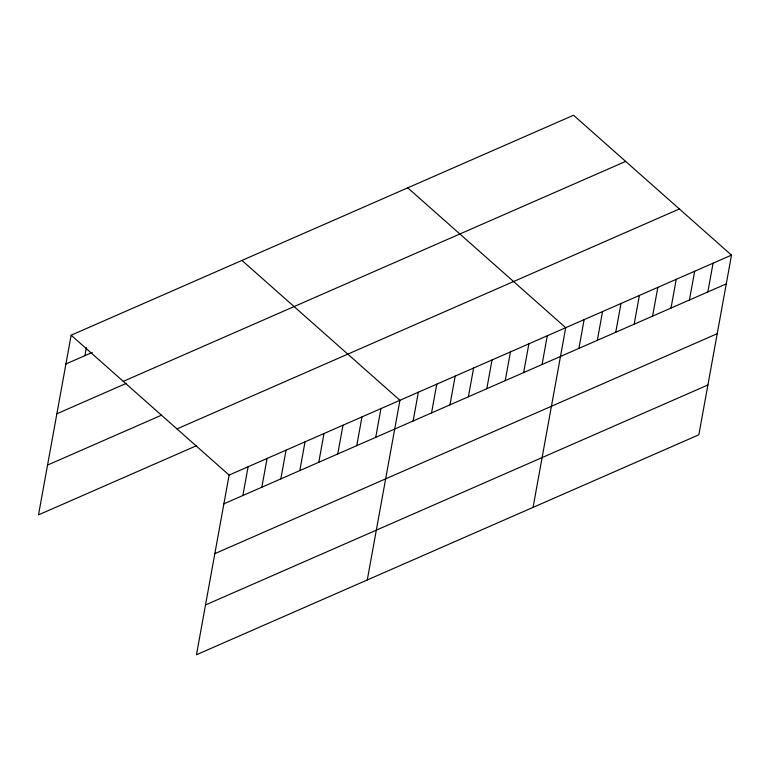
<?xml version="1.0" encoding="UTF-8"?>
<svg xmlns="http://www.w3.org/2000/svg" width="770" height="770" viewBox="0 0 770 770"><rect width="100%" height="100%" fill="white"/><g stroke="black" fill="none" stroke-linecap="round" stroke-linejoin="round"><path stroke-width="1.16" d="M731.5 255.12L229.113 475.08L196.466 654.75L698.852 434.79L731.5 255.12L573.534 115.25L71.148 335.21L38.5 514.88L196.658 445.637M84.902 355.653L86.365 347.607M242.868 495.524L248.094 466.764M261.848 487.217L267.075 458.458M280.829 478.901L286.055 450.152M299.809 470.595L305.036 441.836M318.78 462.289L324.006 433.529M337.761 453.973L342.987 425.223M356.741 445.666L361.967 416.907M375.722 437.36L380.948 408.601M367.271 579.964L399.928 400.294L241.963 260.424M413.124 420.978L418.351 392.228M431.547 412.913L436.763 384.163M449.959 404.856L455.186 376.097M468.381 396.791L473.608 368.031M486.804 388.725L492.03 359.965M505.226 380.659L510.452 351.9M523.648 372.593L528.875 343.834M542.07 364.528L547.297 335.768M533.061 507.372L565.709 327.702L407.753 187.841M578.905 348.396L584.132 319.637M597.327 340.33L602.554 311.571M615.75 332.265L620.976 303.505M634.172 324.199L639.398 295.439M652.594 316.133L657.821 287.374M671.016 308.067L676.233 279.317M689.429 300.002L694.656 271.252M707.851 291.936L713.078 263.186M65.922 363.969L92.284 352.429M123.277 381.362L625.663 161.411M56.874 413.769L126.463 383.296M47.547 465.08L161.421 415.222M176.984 428.919L679.371 208.959M223.887 503.83L726.274 283.87M214.84 553.64L717.226 333.68M205.513 604.951L707.899 384.99M71.148 335.21L229.113 475.08"/></g></svg>
